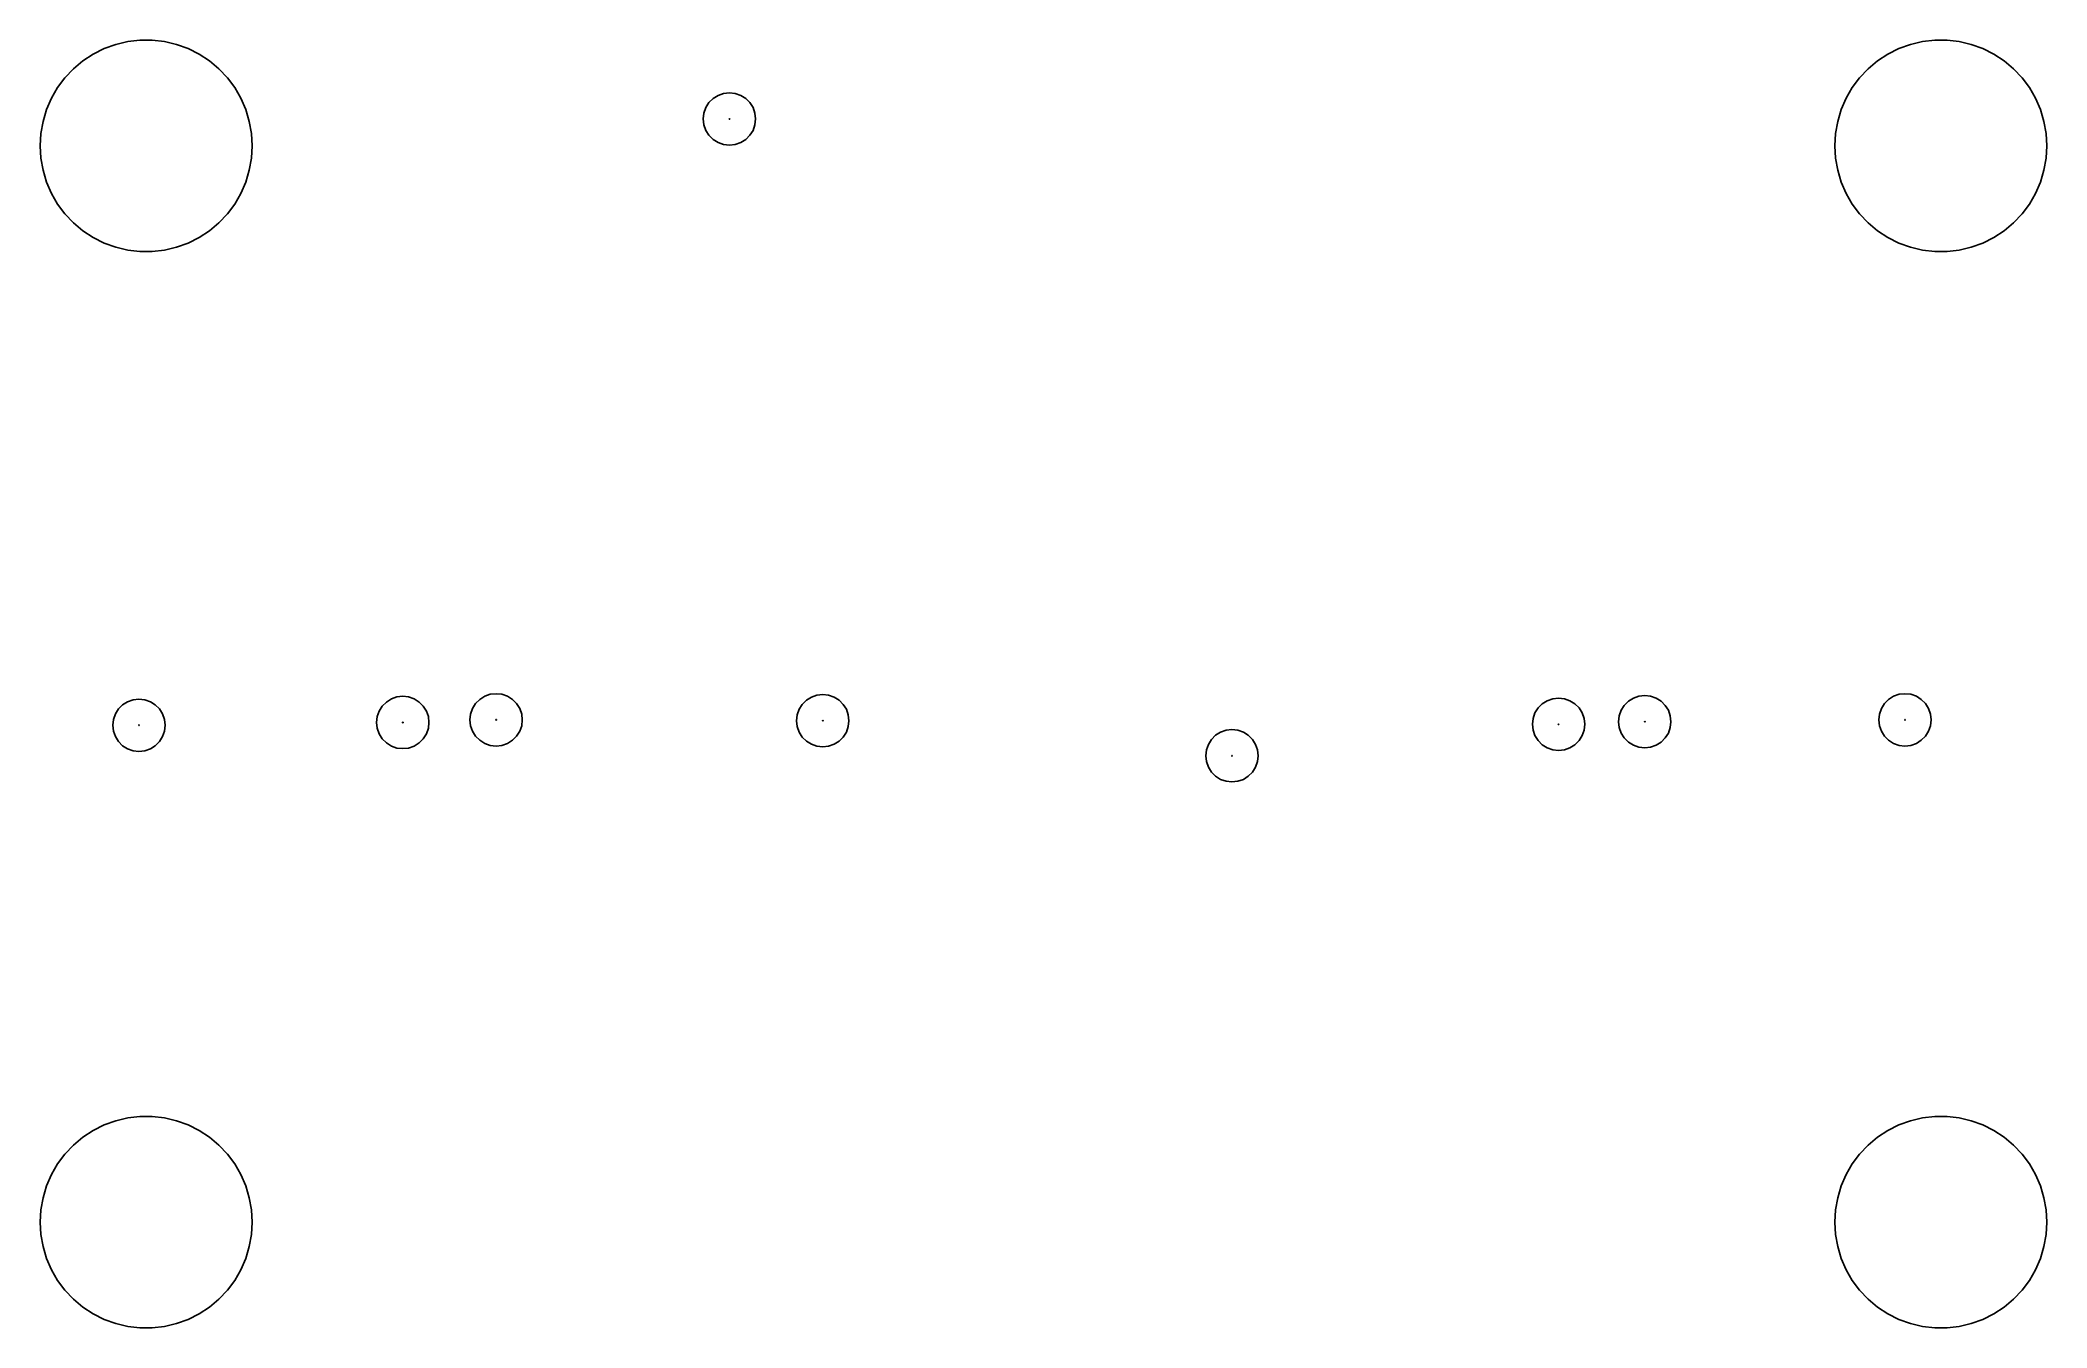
# Model space of a CAD drawing. Extents: x -0.12 to 2.12, y -0.12 to 1.32.
import ezdxf

# ---------------------------------------------------------------- set-up
doc = ezdxf.new("R2010")
doc.units = 0
doc.header["$MEASUREMENT"] = 0
doc.layers.add('BLACK', color=7, linetype='CONTINUOUS')

msp = doc.modelspace()

# ---------------------------------------------------------------- linework, layer by layer
at = {"layer": 'BLACK', "linetype": 'CONTINUOUS'}
for p, q in [((-0.0705, 1.2947), (-0.0591, 1.3023)), ((-0.0591, 1.3023), (-0.0468, 1.3084)), ((-0.0468, 1.3084), (-0.0339, 1.3132)), ((-0.0339, 1.3132), (-0.0205, 1.3163)), ((-0.0205, 1.3163), (-0.0069, 1.3179)), ((-0.0069, 1.3179), (0.0069, 1.3179)), ((0.0069, 1.3179), (0.0205, 1.3163)), ((0.0205, 1.3163), (0.0339, 1.3132)), ((0.0339, 1.3132), (0.0468, 1.3084)), ((0.0468, 1.3084), (0.0591, 1.3023)), ((0.0591, 1.3023), (0.0705, 1.2947)), ((1.9295, 1.2947), (1.9409, 1.3023)), ((1.9409, 1.3023), (1.9532, 1.3084)), ((1.9532, 1.3084), (1.9661, 1.3132)), ((1.9661, 1.3132), (1.9795, 1.3163)), ((1.9795, 1.3163), (1.9931, 1.3179)), ((1.9931, 1.3179), (2.0069, 1.3179)), ((2.0069, 1.3179), (2.0205, 1.3163)), ((2.0205, 1.3163), (2.0339, 1.3132)), ((2.0339, 1.3132), (2.0468, 1.3084)), ((2.0468, 1.3084), (2.0591, 1.3023)), ((2.0591, 1.3023), (2.0705, 1.2947)), ((-0.0987, 1.2649), (-0.0905, 1.2759)), ((-0.0905, 1.2759), (-0.0811, 1.2859)), ((-0.0811, 1.2859), (-0.0705, 1.2947)), ((0.0705, 1.2947), (0.0811, 1.2859)), ((0.0811, 1.2859), (0.0905, 1.2759)), ((0.0905, 1.2759), (0.0987, 1.2649)), ((1.9013, 1.2649), (1.9095, 1.2759)), ((1.9095, 1.2759), (1.9189, 1.2859)), ((1.9189, 1.2859), (1.9295, 1.2947)), ((2.0705, 1.2947), (2.081, 1.2859)), ((2.081, 1.2859), (2.0905, 1.2759)), ((2.0905, 1.2759), (2.0987, 1.2649)), ((-0.111, 1.2404), (-0.1055, 1.253)), ((-0.1055, 1.253), (-0.0987, 1.2649)), ((0.0987, 1.2649), (0.1055, 1.253)), ((0.1055, 1.253), (0.111, 1.2404)), ((0.6272, 1.2482), (0.6318, 1.2528)), ((0.6318, 1.2528), (0.6373, 1.2563)), ((0.6373, 1.2563), (0.6435, 1.2585)), ((0.6435, 1.2585), (0.65, 1.2592)), ((0.65, 1.2592), (0.6565, 1.2585)), ((0.6565, 1.2585), (0.6627, 1.2563)), ((0.6627, 1.2563), (0.6682, 1.2528)), ((0.6682, 1.2528), (0.6728, 1.2482)), ((1.889, 1.2404), (1.8944, 1.253)), ((1.8944, 1.253), (1.9013, 1.2649)), ((2.0987, 1.2649), (2.1056, 1.253)), ((2.1056, 1.253), (2.111, 1.2404)), ((-0.1149, 1.2272), (-0.111, 1.2404)), ((0.111, 1.2404), (0.1149, 1.2272)), ((0.6208, 1.23), (0.6215, 1.2365)), ((0.6215, 1.2235), (0.6208, 1.23)), ((0.6215, 1.2365), (0.6237, 1.2427)), ((0.6237, 1.2427), (0.6272, 1.2482)), ((0.6497, 1.2303), (0.6496, 1.23)), ((0.6496, 1.23), (0.6497, 1.2297)), ((0.65, 1.2304), (0.6497, 1.2303)), ((0.6503, 1.2303), (0.65, 1.2304)), ((0.6504, 1.23), (0.6503, 1.2303)), ((0.6503, 1.2297), (0.6504, 1.23)), ((0.6728, 1.2482), (0.6763, 1.2427)), ((0.6763, 1.2427), (0.6785, 1.2365)), ((0.6785, 1.2365), (0.6792, 1.23)), ((0.6792, 1.23), (0.6785, 1.2235)), ((1.8851, 1.2272), (1.889, 1.2404)), ((2.111, 1.2404), (2.1149, 1.2272)), ((-0.1181, 1.2), (-0.1173, 1.2137)), ((-0.1173, 1.2137), (-0.1149, 1.2272)), ((0.1149, 1.2272), (0.1173, 1.2137)), ((0.1173, 1.2137), (0.1181, 1.2)), ((0.6237, 1.2173), (0.6215, 1.2235)), ((0.6272, 1.2118), (0.6237, 1.2173)), ((0.6318, 1.2072), (0.6272, 1.2118)), ((0.6497, 1.2297), (0.65, 1.2296)), ((0.65, 1.2296), (0.6503, 1.2297)), ((0.6728, 1.2118), (0.6682, 1.2072)), ((0.6763, 1.2173), (0.6728, 1.2118)), ((0.6785, 1.2235), (0.6763, 1.2173)), ((1.8819, 1.2), (1.8827, 1.2137)), ((1.8827, 1.2137), (1.8851, 1.2272)), ((2.1149, 1.2272), (2.1173, 1.2137)), ((2.1173, 1.2137), (2.1181, 1.2)), ((-0.1173, 1.1863), (-0.1181, 1.2)), ((-0.1149, 1.1728), (-0.1173, 1.1863)), ((0.1173, 1.1863), (0.1149, 1.1728)), ((0.1181, 1.2), (0.1173, 1.1863)), ((0.6373, 1.2037), (0.6318, 1.2072)), ((0.6435, 1.2015), (0.6373, 1.2037)), ((0.65, 1.2008), (0.6435, 1.2015)), ((0.6565, 1.2015), (0.65, 1.2008)), ((0.6627, 1.2037), (0.6565, 1.2015)), ((0.6682, 1.2072), (0.6627, 1.2037)), ((1.8827, 1.1863), (1.8819, 1.2)), ((1.8851, 1.1728), (1.8827, 1.1863)), ((2.1173, 1.1863), (2.1149, 1.1728)), ((2.1181, 1.2), (2.1173, 1.1863)), ((-0.111, 1.1596), (-0.1149, 1.1728)), ((0.1149, 1.1728), (0.111, 1.1596)), ((1.889, 1.1596), (1.8851, 1.1728)), ((2.1149, 1.1728), (2.111, 1.1596)), ((-0.1055, 1.147), (-0.111, 1.1596)), ((-0.0987, 1.1351), (-0.1055, 1.147)), ((0.1055, 1.147), (0.0987, 1.1351)), ((0.111, 1.1596), (0.1055, 1.147)), ((1.8944, 1.147), (1.889, 1.1596)), ((1.9013, 1.1351), (1.8944, 1.147)), ((2.1056, 1.147), (2.0987, 1.1351)), ((2.111, 1.1596), (2.1056, 1.147)), ((-0.0905, 1.1241), (-0.0987, 1.1351)), ((-0.0811, 1.1141), (-0.0905, 1.1241)), ((0.0905, 1.1241), (0.0811, 1.1141)), ((0.0987, 1.1351), (0.0905, 1.1241)), ((1.9095, 1.1241), (1.9013, 1.1351)), ((1.9189, 1.1141), (1.9095, 1.1241)), ((2.0905, 1.1241), (2.081, 1.1141)), ((2.0987, 1.1351), (2.0905, 1.1241)), ((-0.0705, 1.1053), (-0.0811, 1.1141)), ((-0.0591, 1.0977), (-0.0705, 1.1053)), ((-0.0468, 1.0916), (-0.0591, 1.0977)), ((0.0591, 1.0977), (0.0468, 1.0916)), ((0.0705, 1.1053), (0.0591, 1.0977)), ((0.0811, 1.1141), (0.0705, 1.1053)), ((1.9295, 1.1053), (1.9189, 1.1141)), ((1.9409, 1.0977), (1.9295, 1.1053)), ((1.9532, 1.0916), (1.9409, 1.0977)), ((2.0591, 1.0977), (2.0468, 1.0916)), ((2.0705, 1.1053), (2.0591, 1.0977)), ((2.081, 1.1141), (2.0705, 1.1053)), ((-0.0339, 1.0869), (-0.0468, 1.0916)), ((-0.0205, 1.0837), (-0.0339, 1.0869)), ((-0.0069, 1.0821), (-0.0205, 1.0837)), ((0.0069, 1.0821), (-0.0069, 1.0821)), ((0.0205, 1.0837), (0.0069, 1.0821)), ((0.0339, 1.0869), (0.0205, 1.0837)), ((0.0468, 1.0916), (0.0339, 1.0869)), ((1.9661, 1.0869), (1.9532, 1.0916)), ((1.9795, 1.0837), (1.9661, 1.0869)), ((1.9931, 1.0821), (1.9795, 1.0837)), ((2.0069, 1.0821), (1.9931, 1.0821)), ((2.0205, 1.0837), (2.0069, 1.0821)), ((2.0339, 1.0869), (2.0205, 1.0837)), ((2.0468, 1.0916), (2.0339, 1.0869)), ((-0.0207, 0.5803), (-0.0145, 0.5825)), ((-0.0145, 0.5825), (-0.008, 0.5832)), ((-0.008, 0.5832), (-0.0015, 0.5825)), ((-0.0015, 0.5825), (0.0047, 0.5803)), ((0.2678, 0.5799), (0.2733, 0.5834)), ((0.2733, 0.5834), (0.2795, 0.5856)), ((0.2795, 0.5856), (0.286, 0.5863)), ((0.286, 0.5863), (0.2925, 0.5856)), ((0.2925, 0.5856), (0.2987, 0.5834)), ((0.2987, 0.5834), (0.3042, 0.5799)), ((0.3672, 0.5782), (0.3718, 0.5828)), ((0.3718, 0.5828), (0.3773, 0.5863)), ((0.3773, 0.5863), (0.3835, 0.5885)), ((0.3835, 0.5885), (0.39, 0.5892)), ((0.39, 0.5892), (0.3965, 0.5885)), ((0.3965, 0.5885), (0.4027, 0.5863)), ((0.4027, 0.5863), (0.4082, 0.5828)), ((0.4082, 0.5828), (0.4128, 0.5782)), ((0.7312, 0.5773), (0.7358, 0.5819)), ((0.7358, 0.5819), (0.7413, 0.5854)), ((0.7413, 0.5854), (0.7475, 0.5876)), ((0.7475, 0.5876), (0.754, 0.5883)), ((0.754, 0.5883), (0.7605, 0.5876)), ((0.7605, 0.5876), (0.7667, 0.5854)), ((0.7667, 0.5854), (0.7722, 0.5819)), ((0.7722, 0.5819), (0.7768, 0.5773)), ((1.5613, 0.5814), (1.5675, 0.5836)), ((1.5675, 0.5836), (1.574, 0.5843)), ((1.574, 0.5843), (1.5805, 0.5836)), ((1.5805, 0.5836), (1.5867, 0.5814)), ((1.6518, 0.5808), (1.6573, 0.5843)), ((1.6573, 0.5843), (1.6635, 0.5865)), ((1.6635, 0.5865), (1.67, 0.5872)), ((1.67, 0.5872), (1.6765, 0.5865)), ((1.6765, 0.5865), (1.6827, 0.5843)), ((1.6827, 0.5843), (1.6882, 0.5808)), ((1.9372, 0.5782), (1.9418, 0.5828)), ((1.9418, 0.5828), (1.9473, 0.5863)), ((1.9473, 0.5863), (1.9535, 0.5885)), ((1.9535, 0.5885), (1.96, 0.5892)), ((1.96, 0.5892), (1.9665, 0.5885)), ((1.9665, 0.5885), (1.9727, 0.5863)), ((1.9727, 0.5863), (1.9782, 0.5828)), ((1.9782, 0.5828), (1.9828, 0.5782)), ((-0.0372, 0.554), (-0.0365, 0.5605)), ((-0.0365, 0.5605), (-0.0343, 0.5667)), ((-0.0343, 0.5667), (-0.0308, 0.5722)), ((-0.0308, 0.5722), (-0.0262, 0.5768)), ((-0.0262, 0.5768), (-0.0207, 0.5803)), ((0.0047, 0.5803), (0.0102, 0.5768)), ((0.0102, 0.5768), (0.0148, 0.5722)), ((0.0148, 0.5722), (0.0183, 0.5667)), ((0.0183, 0.5667), (0.0205, 0.5605)), ((0.0205, 0.5605), (0.0212, 0.554)), ((0.2568, 0.5571), (0.2575, 0.5636)), ((0.2575, 0.5636), (0.2597, 0.5698)), ((0.2597, 0.5698), (0.2632, 0.5753)), ((0.2632, 0.5753), (0.2678, 0.5799)), ((0.3042, 0.5799), (0.3088, 0.5753)), ((0.3088, 0.5753), (0.3123, 0.5698)), ((0.3123, 0.5698), (0.3145, 0.5636)), ((0.3145, 0.5636), (0.3152, 0.5571)), ((0.3608, 0.56), (0.3615, 0.5665)), ((0.3615, 0.5535), (0.3608, 0.56)), ((0.3615, 0.5665), (0.3637, 0.5727)), ((0.3637, 0.5727), (0.3672, 0.5782)), ((0.3897, 0.5603), (0.3896, 0.56)), ((0.3896, 0.56), (0.3897, 0.5597)), ((0.39, 0.5604), (0.3897, 0.5603)), ((0.3897, 0.5597), (0.39, 0.5596)), ((0.3903, 0.5603), (0.39, 0.5604)), ((0.39, 0.5596), (0.3903, 0.5597)), ((0.3904, 0.56), (0.3903, 0.5603)), ((0.3903, 0.5597), (0.3904, 0.56)), ((0.4128, 0.5782), (0.4163, 0.5727)), ((0.4163, 0.5727), (0.4185, 0.5665)), ((0.4185, 0.5665), (0.4192, 0.56)), ((0.4192, 0.56), (0.4185, 0.5535)), ((0.7248, 0.5591), (0.7255, 0.5656)), ((0.7255, 0.5526), (0.7248, 0.5591)), ((0.7255, 0.5656), (0.7277, 0.5718)), ((0.7277, 0.5718), (0.7312, 0.5773)), ((0.7537, 0.5594), (0.7536, 0.5591)), ((0.7536, 0.5591), (0.7537, 0.5588)), ((0.754, 0.5595), (0.7537, 0.5594)), ((0.7543, 0.5594), (0.754, 0.5595)), ((0.7544, 0.5591), (0.7543, 0.5594)), ((0.7543, 0.5588), (0.7544, 0.5591)), ((0.7768, 0.5773), (0.7803, 0.5718)), ((0.7803, 0.5718), (0.7825, 0.5656)), ((0.7825, 0.5656), (0.7832, 0.5591)), ((0.7832, 0.5591), (0.7825, 0.5526)), ((1.5448, 0.5551), (1.5455, 0.5616)), ((1.5455, 0.5616), (1.5477, 0.5678)), ((1.5477, 0.5678), (1.5512, 0.5733)), ((1.5512, 0.5733), (1.5558, 0.5779)), ((1.5558, 0.5779), (1.5613, 0.5814)), ((1.5867, 0.5814), (1.5922, 0.5779)), ((1.5922, 0.5779), (1.5968, 0.5733)), ((1.5968, 0.5733), (1.6003, 0.5678)), ((1.6003, 0.5678), (1.6025, 0.5616)), ((1.6025, 0.5616), (1.6032, 0.5551)), ((1.6408, 0.558), (1.6415, 0.5645)), ((1.6415, 0.5645), (1.6437, 0.5707)), ((1.6437, 0.5707), (1.6472, 0.5762)), ((1.6472, 0.5762), (1.6518, 0.5808)), ((1.6882, 0.5808), (1.6928, 0.5762)), ((1.6928, 0.5762), (1.6963, 0.5707)), ((1.6963, 0.5707), (1.6985, 0.5645)), ((1.6985, 0.5645), (1.6992, 0.558)), ((1.9308, 0.56), (1.9315, 0.5665)), ((1.9315, 0.5535), (1.9308, 0.56)), ((1.9315, 0.5665), (1.9337, 0.5727)), ((1.9337, 0.5727), (1.9372, 0.5782)), ((1.9597, 0.5603), (1.9596, 0.56)), ((1.9596, 0.56), (1.9597, 0.5597)), ((1.96, 0.5604), (1.9597, 0.5603)), ((1.9597, 0.5597), (1.96, 0.5596)), ((1.9603, 0.5603), (1.96, 0.5604)), ((1.96, 0.5596), (1.9603, 0.5597)), ((1.9604, 0.56), (1.9603, 0.5603)), ((1.9603, 0.5597), (1.9604, 0.56)), ((1.9828, 0.5782), (1.9863, 0.5727)), ((1.9863, 0.5727), (1.9885, 0.5665)), ((1.9885, 0.5665), (1.9892, 0.56)), ((1.9892, 0.56), (1.9885, 0.5535)), ((-0.0365, 0.5475), (-0.0372, 0.554)), ((-0.0343, 0.5413), (-0.0365, 0.5475)), ((-0.0308, 0.5358), (-0.0343, 0.5413)), ((-0.0083, 0.5543), (-0.0084, 0.554)), ((-0.0084, 0.554), (-0.0083, 0.5537)), ((-0.008, 0.5544), (-0.0083, 0.5543)), ((-0.0083, 0.5537), (-0.008, 0.5536)), ((-0.0077, 0.5543), (-0.008, 0.5544)), ((-0.008, 0.5536), (-0.0077, 0.5537)), ((-0.0076, 0.554), (-0.0077, 0.5543)), ((-0.0077, 0.5537), (-0.0076, 0.554)), ((0.0183, 0.5413), (0.0148, 0.5358)), ((0.0205, 0.5475), (0.0183, 0.5413)), ((0.0212, 0.554), (0.0205, 0.5475)), ((0.2575, 0.5506), (0.2568, 0.5571)), ((0.2597, 0.5444), (0.2575, 0.5506)), ((0.2632, 0.5389), (0.2597, 0.5444)), ((0.2678, 0.5343), (0.2632, 0.5389)), ((0.2857, 0.5574), (0.2856, 0.5571)), ((0.2856, 0.5571), (0.2857, 0.5568)), ((0.286, 0.5575), (0.2857, 0.5574)), ((0.2857, 0.5568), (0.286, 0.5567)), ((0.2863, 0.5574), (0.286, 0.5575)), ((0.286, 0.5567), (0.2863, 0.5568)), ((0.2864, 0.5571), (0.2863, 0.5574)), ((0.2863, 0.5568), (0.2864, 0.5571)), ((0.3088, 0.5389), (0.3042, 0.5343)), ((0.3123, 0.5444), (0.3088, 0.5389)), ((0.3145, 0.5506), (0.3123, 0.5444)), ((0.3152, 0.5571), (0.3145, 0.5506)), ((0.3637, 0.5473), (0.3615, 0.5535)), ((0.3672, 0.5418), (0.3637, 0.5473)), ((0.3718, 0.5372), (0.3672, 0.5418)), ((0.3773, 0.5337), (0.3718, 0.5372)), ((0.4082, 0.5372), (0.4027, 0.5337)), ((0.4128, 0.5418), (0.4082, 0.5372)), ((0.4163, 0.5473), (0.4128, 0.5418)), ((0.4185, 0.5535), (0.4163, 0.5473)), ((0.7277, 0.5464), (0.7255, 0.5526)), ((0.7312, 0.5409), (0.7277, 0.5464)), ((0.7358, 0.5363), (0.7312, 0.5409)), ((0.7537, 0.5588), (0.754, 0.5587)), ((0.754, 0.5587), (0.7543, 0.5588)), ((0.7768, 0.5409), (0.7722, 0.5363)), ((0.7803, 0.5464), (0.7768, 0.5409)), ((0.7825, 0.5526), (0.7803, 0.5464)), ((1.1837, 0.5327), (1.1872, 0.5382)), ((1.1872, 0.5382), (1.1918, 0.5428)), ((1.1918, 0.5428), (1.1973, 0.5463)), ((1.1973, 0.5463), (1.2035, 0.5485)), ((1.2035, 0.5485), (1.21, 0.5492)), ((1.21, 0.5492), (1.2165, 0.5485)), ((1.2165, 0.5485), (1.2227, 0.5463)), ((1.2227, 0.5463), (1.2282, 0.5428)), ((1.2282, 0.5428), (1.2328, 0.5382)), ((1.2328, 0.5382), (1.2363, 0.5327)), ((1.5455, 0.5486), (1.5448, 0.5551)), ((1.5477, 0.5424), (1.5455, 0.5486)), ((1.5512, 0.5369), (1.5477, 0.5424)), ((1.5558, 0.5323), (1.5512, 0.5369)), ((1.5737, 0.5554), (1.5736, 0.5551)), ((1.5736, 0.5551), (1.5737, 0.5548)), ((1.574, 0.5555), (1.5737, 0.5554)), ((1.5737, 0.5548), (1.574, 0.5547)), ((1.5743, 0.5554), (1.574, 0.5555)), ((1.574, 0.5547), (1.5743, 0.5548)), ((1.5744, 0.5551), (1.5743, 0.5554)), ((1.5743, 0.5548), (1.5744, 0.5551)), ((1.5968, 0.5369), (1.5922, 0.5323)), ((1.6003, 0.5424), (1.5968, 0.5369)), ((1.6025, 0.5486), (1.6003, 0.5424)), ((1.6032, 0.5551), (1.6025, 0.5486)), ((1.6415, 0.5515), (1.6408, 0.558)), ((1.6437, 0.5453), (1.6415, 0.5515)), ((1.6472, 0.5398), (1.6437, 0.5453)), ((1.6518, 0.5352), (1.6472, 0.5398)), ((1.6697, 0.5583), (1.6696, 0.558)), ((1.6696, 0.558), (1.6697, 0.5577)), ((1.67, 0.5584), (1.6697, 0.5583)), ((1.6697, 0.5577), (1.67, 0.5576)), ((1.6703, 0.5583), (1.67, 0.5584)), ((1.67, 0.5576), (1.6703, 0.5577)), ((1.6704, 0.558), (1.6703, 0.5583)), ((1.6703, 0.5577), (1.6704, 0.558)), ((1.6928, 0.5398), (1.6882, 0.5352)), ((1.6963, 0.5453), (1.6928, 0.5398)), ((1.6985, 0.5515), (1.6963, 0.5453)), ((1.6992, 0.558), (1.6985, 0.5515)), ((1.9337, 0.5473), (1.9315, 0.5535)), ((1.9372, 0.5418), (1.9337, 0.5473)), ((1.9418, 0.5372), (1.9372, 0.5418)), ((1.9473, 0.5337), (1.9418, 0.5372)), ((1.9782, 0.5372), (1.9727, 0.5337)), ((1.9828, 0.5418), (1.9782, 0.5372)), ((1.9863, 0.5473), (1.9828, 0.5418)), ((1.9885, 0.5535), (1.9863, 0.5473)), ((-0.0262, 0.5312), (-0.0308, 0.5358)), ((-0.0207, 0.5277), (-0.0262, 0.5312)), ((-0.0145, 0.5255), (-0.0207, 0.5277)), ((-0.008, 0.5248), (-0.0145, 0.5255)), ((-0.0015, 0.5255), (-0.008, 0.5248)), ((0.0047, 0.5277), (-0.0015, 0.5255)), ((0.0102, 0.5312), (0.0047, 0.5277)), ((0.0148, 0.5358), (0.0102, 0.5312)), ((0.2733, 0.5308), (0.2678, 0.5343)), ((0.2795, 0.5286), (0.2733, 0.5308)), ((0.286, 0.5279), (0.2795, 0.5286)), ((0.2925, 0.5286), (0.286, 0.5279)), ((0.2987, 0.5308), (0.2925, 0.5286)), ((0.3042, 0.5343), (0.2987, 0.5308)), ((0.3835, 0.5315), (0.3773, 0.5337)), ((0.39, 0.5308), (0.3835, 0.5315)), ((0.3965, 0.5315), (0.39, 0.5308)), ((0.4027, 0.5337), (0.3965, 0.5315)), ((0.7413, 0.5328), (0.7358, 0.5363)), ((0.7475, 0.5306), (0.7413, 0.5328)), ((0.754, 0.5299), (0.7475, 0.5306)), ((0.7605, 0.5306), (0.754, 0.5299)), ((0.7667, 0.5328), (0.7605, 0.5306)), ((0.7722, 0.5363), (0.7667, 0.5328)), ((1.1808, 0.52), (1.1815, 0.5265)), ((1.1815, 0.5135), (1.1808, 0.52)), ((1.1815, 0.5265), (1.1837, 0.5327)), ((1.2097, 0.5203), (1.2096, 0.52)), ((1.2096, 0.52), (1.2097, 0.5197)), ((1.21, 0.5204), (1.2097, 0.5203)), ((1.2097, 0.5197), (1.21, 0.5196)), ((1.2103, 0.5203), (1.21, 0.5204)), ((1.21, 0.5196), (1.2103, 0.5197)), ((1.2104, 0.52), (1.2103, 0.5203)), ((1.2103, 0.5197), (1.2104, 0.52)), ((1.2363, 0.5327), (1.2385, 0.5265)), ((1.2385, 0.5265), (1.2392, 0.52)), ((1.2392, 0.52), (1.2385, 0.5135)), ((1.5613, 0.5288), (1.5558, 0.5323)), ((1.5675, 0.5266), (1.5613, 0.5288)), ((1.574, 0.5259), (1.5675, 0.5266)), ((1.5805, 0.5266), (1.574, 0.5259)), ((1.5867, 0.5288), (1.5805, 0.5266)), ((1.5922, 0.5323), (1.5867, 0.5288)), ((1.6573, 0.5317), (1.6518, 0.5352)), ((1.6635, 0.5295), (1.6573, 0.5317)), ((1.67, 0.5288), (1.6635, 0.5295)), ((1.6765, 0.5295), (1.67, 0.5288)), ((1.6827, 0.5317), (1.6765, 0.5295)), ((1.6882, 0.5352), (1.6827, 0.5317)), ((1.9535, 0.5315), (1.9473, 0.5337)), ((1.96, 0.5308), (1.9535, 0.5315)), ((1.9665, 0.5315), (1.96, 0.5308)), ((1.9727, 0.5337), (1.9665, 0.5315)), ((1.1837, 0.5073), (1.1815, 0.5135)), ((1.1872, 0.5018), (1.1837, 0.5073)), ((1.1918, 0.4972), (1.1872, 0.5018)), ((1.1973, 0.4937), (1.1918, 0.4972)), ((1.2035, 0.4915), (1.1973, 0.4937)), ((1.2227, 0.4937), (1.2165, 0.4915)), ((1.2282, 0.4972), (1.2227, 0.4937)), ((1.2328, 0.5018), (1.2282, 0.4972)), ((1.2363, 0.5073), (1.2328, 0.5018)), ((1.2385, 0.5135), (1.2363, 0.5073)), ((1.21, 0.4908), (1.2035, 0.4915)), ((1.2165, 0.4915), (1.21, 0.4908)), ((-0.0468, 0.1085), (-0.0339, 0.1131)), ((-0.0339, 0.1131), (-0.0205, 0.1163)), ((-0.0205, 0.1163), (-0.0069, 0.1179)), ((-0.0069, 0.1179), (0.0069, 0.1179)), ((0.0069, 0.1179), (0.0205, 0.1163)), ((0.0205, 0.1163), (0.0339, 0.1131)), ((0.0339, 0.1131), (0.0468, 0.1085)), ((1.9532, 0.1085), (1.9661, 0.1131)), ((1.9661, 0.1131), (1.9795, 0.1163)), ((1.9795, 0.1163), (1.9931, 0.1179)), ((1.9931, 0.1179), (2.0069, 0.1179)), ((2.0069, 0.1179), (2.0205, 0.1163)), ((2.0205, 0.1163), (2.0339, 0.1131)), ((2.0339, 0.1131), (2.0468, 0.1085)), ((-0.0811, 0.0859), (-0.0705, 0.0947)), ((-0.0705, 0.0947), (-0.0591, 0.1023)), ((-0.0591, 0.1023), (-0.0468, 0.1085)), ((0.0468, 0.1085), (0.0591, 0.1023)), ((0.0591, 0.1023), (0.0705, 0.0947)), ((0.0705, 0.0947), (0.0811, 0.0859)), ((1.9189, 0.0859), (1.9295, 0.0947)), ((1.9295, 0.0947), (1.9409, 0.1023)), ((1.9409, 0.1023), (1.9532, 0.1085)), ((2.0468, 0.1085), (2.0591, 0.1023)), ((2.0591, 0.1023), (2.0705, 0.0947)), ((2.0705, 0.0947), (2.081, 0.0859)), ((-0.0987, 0.0649), (-0.0905, 0.0759)), ((-0.0905, 0.0759), (-0.0811, 0.0859)), ((0.0811, 0.0859), (0.0905, 0.0759)), ((0.0905, 0.0759), (0.0987, 0.0649)), ((1.9013, 0.0649), (1.9095, 0.0759)), ((1.9095, 0.0759), (1.9189, 0.0859)), ((2.081, 0.0859), (2.0905, 0.0759)), ((2.0905, 0.0759), (2.0987, 0.0649)), ((-0.111, 0.0404), (-0.1055, 0.053)), ((-0.1055, 0.053), (-0.0987, 0.0649)), ((0.0987, 0.0649), (0.1055, 0.053)), ((0.1055, 0.053), (0.111, 0.0404)), ((1.889, 0.0404), (1.8944, 0.053)), ((1.8944, 0.053), (1.9013, 0.0649)), ((2.0987, 0.0649), (2.1056, 0.053)), ((2.1056, 0.053), (2.111, 0.0404)), ((-0.1173, 0.0137), (-0.1149, 0.0272)), ((-0.1149, 0.0272), (-0.111, 0.0404)), ((0.111, 0.0404), (0.1149, 0.0272)), ((0.1149, 0.0272), (0.1173, 0.0137)), ((1.8827, 0.0137), (1.8851, 0.0272)), ((1.8851, 0.0272), (1.889, 0.0404)), ((2.111, 0.0404), (2.1149, 0.0272)), ((2.1149, 0.0272), (2.1173, 0.0137)), ((-0.1181, 0), (-0.1173, 0.0137)), ((-0.1173, -0.0137), (-0.1181, 0)), ((0.1173, 0.0137), (0.1181, 0)), ((0.1181, 0), (0.1173, -0.0137)), ((1.8819, 0), (1.8827, 0.0137)), ((1.8827, -0.0137), (1.8819, 0)), ((2.1173, 0.0137), (2.1181, 0)), ((2.1181, 0), (2.1173, -0.0137)), ((-0.1149, -0.0272), (-0.1173, -0.0137)), ((0.1173, -0.0137), (0.1149, -0.0272)), ((1.8851, -0.0272), (1.8827, -0.0137)), ((2.1173, -0.0137), (2.1149, -0.0272)), ((-0.111, -0.0404), (-0.1149, -0.0272)), ((-0.1055, -0.053), (-0.111, -0.0404)), ((0.111, -0.0404), (0.1055, -0.053)), ((0.1149, -0.0272), (0.111, -0.0404)), ((1.889, -0.0404), (1.8851, -0.0272)), ((1.8944, -0.053), (1.889, -0.0404)), ((2.111, -0.0404), (2.1056, -0.053)), ((2.1149, -0.0272), (2.111, -0.0404)), ((-0.0987, -0.0649), (-0.1055, -0.053)), ((-0.0905, -0.0759), (-0.0987, -0.0649)), ((0.0987, -0.0649), (0.0905, -0.0759)), ((0.1055, -0.053), (0.0987, -0.0649)), ((1.9013, -0.0649), (1.8944, -0.053)), ((1.9095, -0.0759), (1.9013, -0.0649)), ((2.0987, -0.0649), (2.0905, -0.0759)), ((2.1056, -0.053), (2.0987, -0.0649)), ((-0.0811, -0.0859), (-0.0905, -0.0759)), ((-0.0705, -0.0947), (-0.0811, -0.0859)), ((0.0811, -0.0859), (0.0705, -0.0947)), ((0.0905, -0.0759), (0.0811, -0.0859)), ((1.9189, -0.0859), (1.9095, -0.0759)), ((1.9295, -0.0947), (1.9189, -0.0859)), ((2.081, -0.0859), (2.0705, -0.0947)), ((2.0905, -0.0759), (2.081, -0.0859)), ((-0.0591, -0.1023), (-0.0705, -0.0947)), ((-0.0468, -0.1085), (-0.0591, -0.1023)), ((-0.0339, -0.1131), (-0.0468, -0.1085)), ((0.0468, -0.1085), (0.0339, -0.1131)), ((0.0591, -0.1023), (0.0468, -0.1085)), ((0.0705, -0.0947), (0.0591, -0.1023)), ((1.9409, -0.1023), (1.9295, -0.0947)), ((1.9532, -0.1085), (1.9409, -0.1023)), ((1.9661, -0.1131), (1.9532, -0.1085)), ((2.0468, -0.1085), (2.0339, -0.1131)), ((2.0591, -0.1023), (2.0468, -0.1085)), ((2.0705, -0.0947), (2.0591, -0.1023)), ((-0.0205, -0.1163), (-0.0339, -0.1131)), ((-0.0069, -0.1179), (-0.0205, -0.1163)), ((0.0069, -0.1179), (-0.0069, -0.1179)), ((0.0205, -0.1163), (0.0069, -0.1179)), ((0.0339, -0.1131), (0.0205, -0.1163)), ((1.9795, -0.1163), (1.9661, -0.1131)), ((1.9931, -0.1179), (1.9795, -0.1163)), ((2.0069, -0.1179), (1.9931, -0.1179)), ((2.0205, -0.1163), (2.0069, -0.1179)), ((2.0339, -0.1131), (2.0205, -0.1163))]:
    msp.add_line(p, q, dxfattribs=at)

doc.saveas('drawing.dxf')
